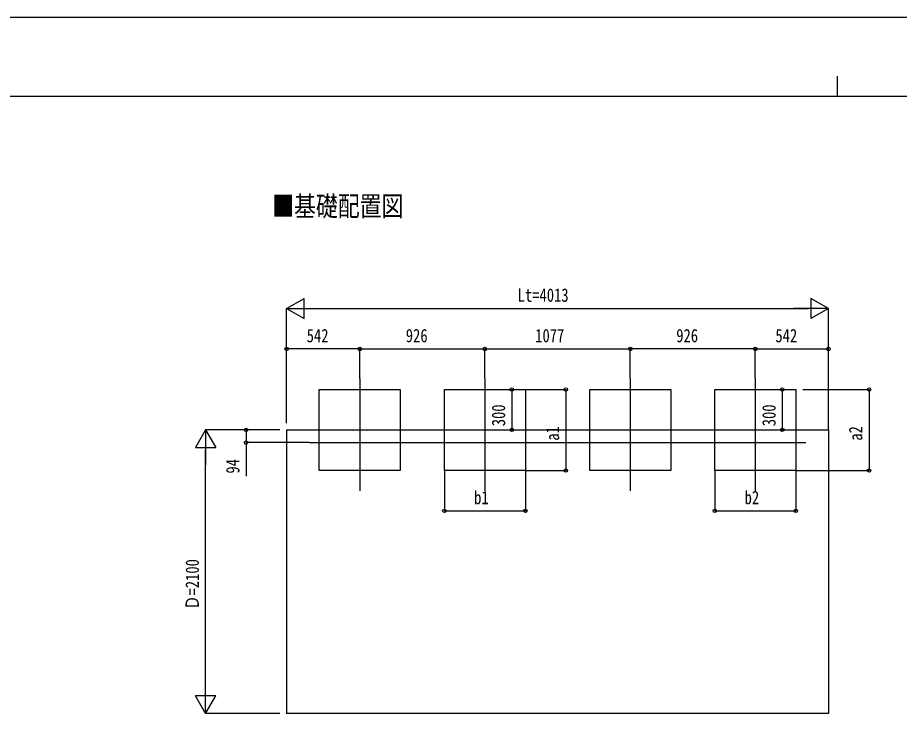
# Model space of a CAD drawing. Units: millimetres, scale not verified. Extents: x -12615 to 12615, y -8910 to 8910.
# Drawn here: x -6085 to 444, y 3666 to 8910 of the extents above; entities that cross this region are included whole.
import ezdxf
from ezdxf.enums import TextEntityAlignment as Align

# ---------------------------------------------------------------- set-up
doc = ezdxf.new("R2010")
doc.units = ezdxf.units.MM
doc.header["$LTSCALE"] = 50
for name, color, linetype in [('0-2_USER1', 3, 'Continuous'), ('0-3_YKK_12', 2, 'Continuous'), ('0-5_YKK_A1', 4, 'Continuous'), ('0-6_YKK_D', 6, 'Continuous'), ('0-7_YKK_ZWAK', 7, 'Continuous')]:
    doc.layers.add(name, color=color, linetype=linetype)
doc.styles.add('ＭＳ ゴシック', font='')
doc.styles.get('ＭＳ ゴシック').set_extended_font_data('MS Gothic')

msp = doc.modelspace()

# ---------------------------------------------------------------- linework, layer by layer
at = {"layer": '0-3_YKK_12'}
for p, q in [((-3551.27, 6236.11), (-3551.27, 5404.85)), ((-2625.27, 6236.11), (-2625.27, 5404.85)), ((-1548.27, 6236.11), (-1548.27, 5404.85)), ((-622.27, 6236.11), (-622.27, 5404.85)), ((-3926.07, 5760.85), (-247.07, 5760.85))]:
    msp.add_line(p, q, dxfattribs=at)
at = {"layer": '0-5_YKK_A1'}
for p, q in [((-4093.27, 5854.85), (-80.27, 5854.85)), ((-4093.27, 5854.85), (-4093.27, 3754.85)), ((-80.27, 5854.85), (-80.27, 3754.85)), ((-80.27, 3754.85), (-4093.27, 3754.85))]:
    msp.add_line(p, q, dxfattribs=at)
for points in [[(-3851.27, 6154.85), (-3251.27, 6154.85), (-3251.27, 5554.85), (-3851.27, 5554.85)], [(-2925.27, 6154.85), (-2325.27, 6154.85), (-2325.27, 5554.85), (-2925.27, 5554.85)], [(-1848.27, 6154.85), (-1248.27, 6154.85), (-1248.27, 5554.85), (-1848.27, 5554.85)], [(-922.27, 6154.85), (-322.27, 6154.85), (-322.27, 5554.85), (-922.27, 5554.85)]]:
    msp.add_lwpolyline(points, close=True, dxfattribs=at)
at = {"layer": '0-6_YKK_D'}
for p, q in [((-4093.27, 6754.85), (-3963.36, 6829.85)), ((-3963.36, 6679.85), (-3963.36, 6829.85)), ((-80.27, 6754.85), (-210.17, 6829.85)), ((-210.17, 6829.85), (-210.17, 6679.85)), ((-4093.27, 5904.85), (-4093.27, 6755.85)), ((-4093.27, 6754.85), (-3963.36, 6679.85)), ((-4093.27, 6754.85), (-3833.46, 6754.85)), ((-3943.27, 6754.85), (-230.27, 6754.85)), ((-80.27, 6754.85), (-340.07, 6754.85)), ((-80.27, 6754.85), (-210.17, 6679.85)), ((-80.27, 5855.85), (-80.27, 6755.85)), ((-4093.27, 5905.85), (-4093.27, 6455.85)), ((-3551.27, 6454.85), (-4093.27, 6454.85)), ((-3551.27, 6237.11), (-3551.27, 6455.85)), ((-3551.27, 6237.11), (-3551.27, 6455.85)), ((-3551.27, 6454.85), (-2625.27, 6454.85)), ((-2625.27, 6237.11), (-2625.27, 6455.85)), ((-2625.27, 6237.11), (-2625.27, 6455.85)), ((-2625.27, 6454.85), (-1548.27, 6454.85)), ((-1548.27, 6237.11), (-1548.27, 6455.85)), ((-1548.27, 6237.11), (-1548.27, 6455.85)), ((-622.27, 6454.85), (-1548.27, 6454.85)), ((-622.27, 6237.11), (-622.27, 6455.85)), ((-622.27, 6237.11), (-622.27, 6455.85)), ((-622.27, 6454.85), (-80.27, 6454.85)), ((-80.27, 5855.85), (-80.27, 6455.85)), ((-2425.27, 6154.85), (-2425.27, 5854.85)), ((-2324.27, 6154.85), (-2024.27, 6154.85)), ((-2025.27, 6154.85), (-2025.27, 5553.85)), ((-422.27, 6154.85), (-422.27, 5854.85)), ((-271.27, 6154.85), (220.73, 6154.85)), ((219.73, 6154.85), (219.73, 5553.85)), ((-4693.27, 5854.85), (-4768.27, 5724.95)), ((-4143.27, 5854.85), (-4694.27, 5854.85)), ((-4693.27, 5854.85), (-4618.27, 5724.95)), ((-4693.27, 5854.85), (-4693.27, 5595.05)), ((-4143.27, 5854.85), (-4394.27, 5854.85)), ((-3927.07, 5760.85), (-4394.27, 5760.85)), ((-4768.27, 5724.95), (-4618.27, 5724.95)), ((-4693.27, 3904.85), (-4693.27, 5704.85)), ((-2925.27, 5553.85), (-2925.27, 5253.85)), ((-2325.27, 5553.85), (-2325.27, 5253.85)), ((-2324.27, 5553.85), (-2024.27, 5553.85)), ((-922.27, 5553.85), (-922.27, 5253.85)), ((-322.27, 5553.85), (-322.27, 5253.85)), ((-321.27, 5553.85), (220.73, 5553.85)), ((-2925.27, 5254.85), (-2325.27, 5254.85)), ((-922.27, 5254.85), (-322.27, 5254.85)), ((-4693.27, 3754.85), (-4693.27, 4014.66)), ((-4693.27, 3754.85), (-4768.27, 3884.76)), ((-4618.27, 3884.76), (-4768.27, 3884.76)), ((-4693.27, 3754.85), (-4618.27, 3884.76)), ((-4144.27, 3754.85), (-4694.27, 3754.85))]:
    msp.add_line(p, q, dxfattribs=at)
msp.add_lwpolyline([(-4393.27, 5854.85), (-4393.27, 5760.85), (-4393.27, 5511.45)], dxfattribs=at)
for centre in [(-4093.27, 6454.85), (-3551.27, 6454.85), (-3551.27, 6454.85), (-2625.27, 6454.85), (-2625.27, 6454.85), (-1548.27, 6454.85), (-1548.27, 6454.85), (-622.27, 6454.85), (-622.27, 6454.85), (-80.27, 6454.85), (-2425.27, 6154.85), (-2025.27, 6154.85), (-422.27, 6154.85), (219.73, 6154.85), (-4393.27, 5854.85), (-2425.27, 5854.85), (-422.27, 5854.85), (-4393.27, 5760.85), (-2025.27, 5553.85), (219.73, 5553.85), (-2925.27, 5254.85), (-2325.27, 5254.85), (-922.27, 5254.85), (-322.27, 5254.85)]:
    msp.add_circle(centre, 12.75, dxfattribs=at)
at = {"layer": '0-7_YKK_ZWAK'}
for p, q in [((-14.94, 8475), (-14.94, 8325)), ((11685.06, 8325), (-11714.94, 8325))]:
    msp.add_line(p, q, dxfattribs=at)
msp.add_lwpolyline([(-12615, -8910), (12615, -8910), (12615, 8910), (-12615, 8910)], close=True, dxfattribs=at)

# ---------------------------------------------------------------- texts
at = {"layer": '0-2_USER1', "style": 'ＭＳ ゴシック', "width": 0.8}
msp.add_text('■基礎配置図', height=148.5, dxfattribs=at).set_placement((-4200.45, 7394.42), align=Align.BOTTOM_LEFT)
at = {"layer": '0-6_YKK_D', "style": 'ＭＳ ゴシック', "width": 0.8}
for s, p in [('Lt=4013', (-2381.97, 6774.85)), ('542', (-3944.67, 6474.85)), ('926', (-3210.67, 6474.85)), ('1077', (-2252.37, 6474.85)), ('926', (-1207.67, 6474.85)), ('542', (-473.67, 6474.85)), ('b1', (-2704.47, 5274.85)), ('b2', (-701.47, 5274.85))]:
    msp.add_text(s, height=98.97, dxfattribs=at).set_placement(p, align=Align.BOTTOM_LEFT)
for s, p in [('300', (-2445.27, 5882.45)), ('300', (-442.27, 5882.45)), ('a1', (-2045.27, 5775.15)), ('a2', (199.73, 5775.15)), ('94', (-4413.27, 5531.45)), ('Ｄ=2100', (-4713.27, 4520.45))]:
    msp.add_text(s, height=98.97, rotation=90, dxfattribs=at).set_placement(p, align=Align.BOTTOM_LEFT)

doc.saveas('drawing.dxf')
